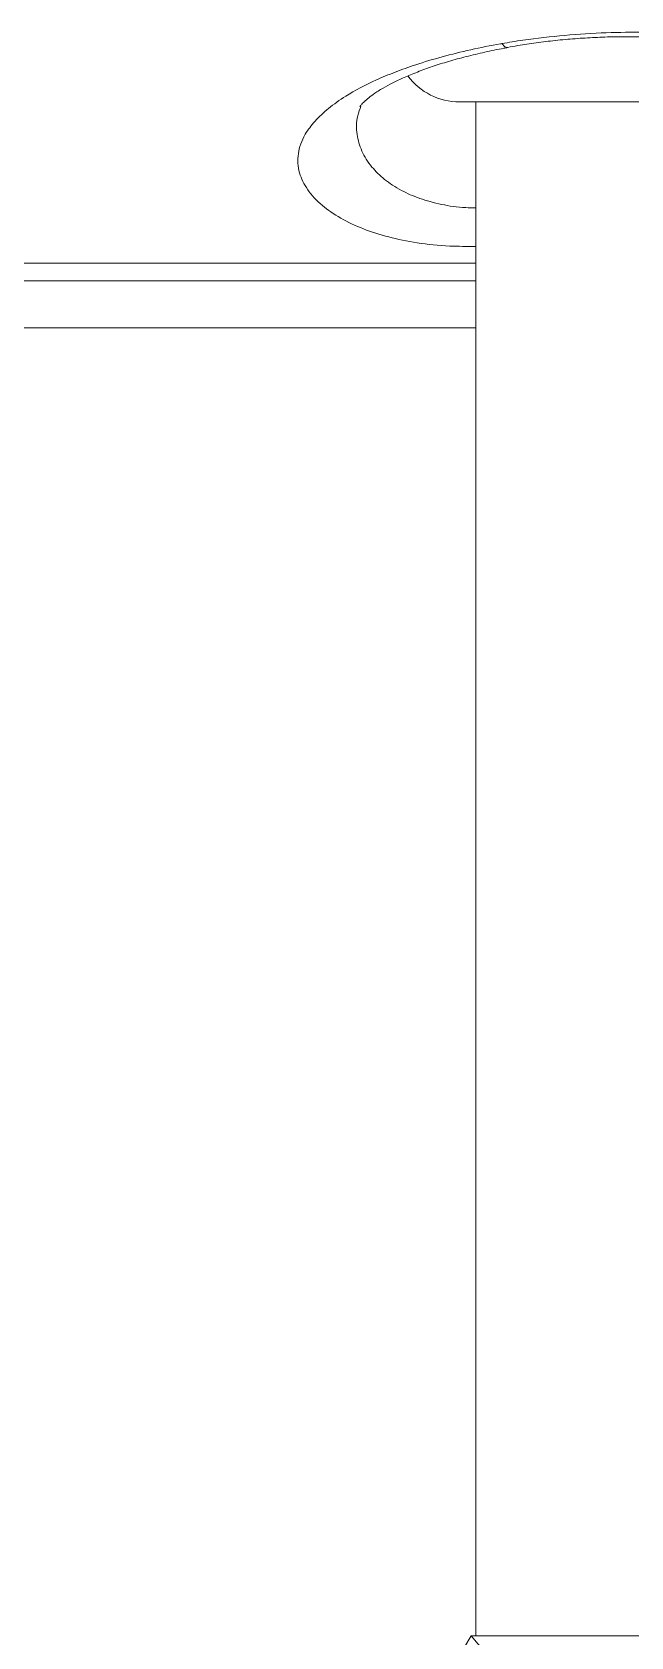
# Model space of a CAD drawing. Header units: centimetres. Extents: x -13594 to 4017, y -3206 to 1780.
# Drawn here: x -10292.5 to -10218.4, y 229.6 to 428.3 of the extents above; entities that cross this region are included whole.
import ezdxf

# ---------------------------------------------------------------- set-up
doc = ezdxf.new("R2010")
doc.units = ezdxf.units.CM

msp = doc.modelspace()

# ---------------------------------------------------------------- linework, layer by layer
at = {"color": 7, "linetype": 'Continuous', "lineweight": 5}
for p, q in [((-10215.63, 419.65), (-10239.6, 419.65)), ((-10237.6, 419.65), (-10237.6, 229.76)), ((-10237.6, 399.68), (-10336.39, 399.68)), ((-10336.39, 397.48), (-10237.6, 397.48)), ((-10237.6, 391.7), (-10324.07, 391.7)), ((-10238.16, 229.76), (-10288.99, 144.1)), ((-9362.07, -809.88), (-10238.16, 229.76)), ((-10238.16, 229.76), (-9687.51, 229.76))]:
    msp.add_line(p, q, dxfattribs=at)
at = {"color": 7, "linetype": 'Continuous', "lineweight": 5, "flags": 128}
msp.add_lwpolyline([(-10234.39, 426.87), (-10233.99, 426.47), (-10233.64, 426.37), (-10233.64, 426.37)], dxfattribs=at)
at = {"color": 7, "linetype": 'Continuous', "lineweight": 5}
msp.add_arc((-10239.6, 427.64), 7.99, 216.7652, 270, dxfattribs=at)
for points, knots in [([(-10234.39, 426.87), (-10233.51, 427.02), (-10230.95, 427.44), (-10226.58, 427.93), (-10221.51, 428.25), (-10216.7, 428.31), (-10212.38, 428.14), (-10208.56, 427.75), (-10205.92, 427.3), (-10204.58, 426.97), (-10204.2, 426.87)], [0, 0, 0, 0, 0.080387, 0.235613, 0.390912, 0.537602, 0.684284, 0.816522, 0.948715, 1, 1, 1, 1]), ([(-10233.63, 426.39), (-10233.22, 426.47), (-10232.07, 426.68), (-10230.1, 426.98), (-10227.73, 427.27), (-10225.29, 427.49), (-10222.83, 427.64), (-10220.37, 427.72), (-10217.97, 427.73), (-10215.69, 427.66), (-10213.56, 427.52), (-10211.64, 427.32), (-10209.98, 427.07), (-10208.64, 426.81), (-10207.97, 426.63), (-10207.67, 426.55)], [0, 0, 0, 0, 0.043568, 0.12133, 0.201521, 0.283953, 0.368241, 0.453804, 0.539883, 0.625346, 0.709165, 0.790422, 0.868314, 0.942209, 1, 1, 1, 1]), ([(-10237.6, 401.77), (-10238.68, 401.77), (-10241.22, 401.75), (-10244.86, 402.15), (-10248.44, 402.88), (-10251.64, 403.92), (-10254.4, 405.24), (-10256.77, 406.88), (-10258.51, 408.76), (-10259.57, 410.93), (-10259.71, 413.25), (-10258.94, 415.41), (-10257.55, 417.28), (-10255.87, 418.86), (-10253.44, 420.59), (-10250.61, 422.09), (-10247.59, 423.35), (-10244.89, 424.32), (-10241.77, 425.26), (-10238.24, 426.13), (-10235.73, 426.63), (-10234.43, 426.86), (-10234.39, 426.87)], [0, 0, 0, 0, 0.03911, 0.091606, 0.142183, 0.192778, 0.247813, 0.302868, 0.366078, 0.429306, 0.500189, 0.571076, 0.620512, 0.670116, 0.719539, 0.789639, 0.826844, 0.864047, 0.908784, 0.953682, 0.998402, 1, 1, 1, 1]), ([(-10249.65, 421), (-10249.46, 421.12), (-10248.93, 421.45), (-10247.89, 422.01), (-10246.47, 422.68), (-10244.83, 423.36), (-10242.99, 424.03), (-10240.97, 424.67), (-10238.8, 425.27), (-10236.5, 425.81), (-10234.77, 426.18), (-10233.79, 426.34), (-10233.64, 426.37)], [0, 0, 0, 0, 0.0629111, 0.1707075, 0.2811492, 0.3944779, 0.5098974, 0.626603, 0.7438704, 0.8609921, 0.9776676, 1, 1, 1, 1]), ([(-10251.92, 419.05), (-10251.92, 419.06), (-10251.91, 419.09), (-10251.71, 419.36), (-10251.3, 419.77), (-10250.69, 420.29), (-10250.09, 420.72), (-10249.72, 420.96), (-10249.65, 421)], [0, 0, 0, 0, 0.175312, 0.377762, 0.57448, 0.771116, 0.961062, 1, 1, 1, 1]), ([(-10251.8, 419.12), (-10251.95, 418.73), (-10252.4, 417.56), (-10252.37, 415.68), (-10251.79, 413.54), (-10250.61, 411.66), (-10248.94, 410.02), (-10246.94, 408.7), (-10244.56, 407.65), (-10241.89, 406.93), (-10239.52, 406.54), (-10238.02, 406.55), (-10237.6, 406.55)], [0, 0, 0, 0, 0.069126, 0.206432, 0.330767, 0.457794, 0.5644, 0.673316, 0.768626, 0.866439, 0.96295, 1, 1, 1, 1])]:
    msp.add_open_spline(points, degree=3, knots=knots, dxfattribs=at)

doc.saveas('drawing.dxf')
